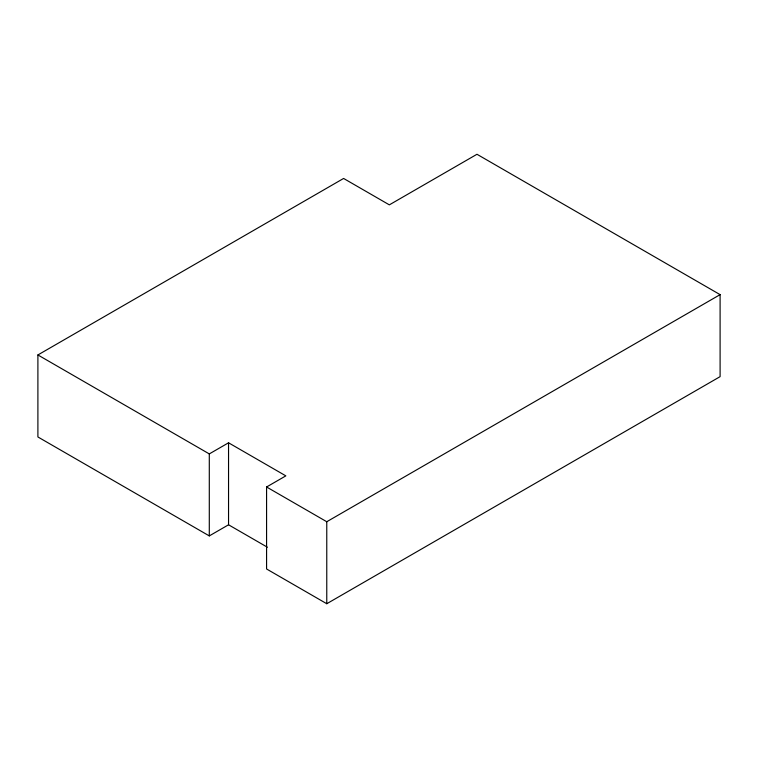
<?xml version="1.0" encoding="UTF-8"?>
<svg xmlns="http://www.w3.org/2000/svg" width="758" height="758" viewBox="0 0 758 758"><rect width="100%" height="100%" fill="white"/><g stroke="black" fill="none" stroke-linecap="round" stroke-linejoin="round"><path stroke-width="1.14" d="M37.9 354.952L343.611 178.452L389.347 204.859L476.971 154.272L720.1 294.644L720.1 376.641L326.764 603.728L266.579 568.983L266.579 486.987L285.842 475.863L228.546 442.795L209.293 453.909L37.9 354.952L37.9 436.959L209.293 535.906L228.546 524.792L267.422 547.238M266.579 486.987L326.764 521.731L720.1 294.644M326.764 521.731L326.764 603.728M228.546 442.795L228.546 524.792M209.293 453.909L209.293 535.906"/></g></svg>
